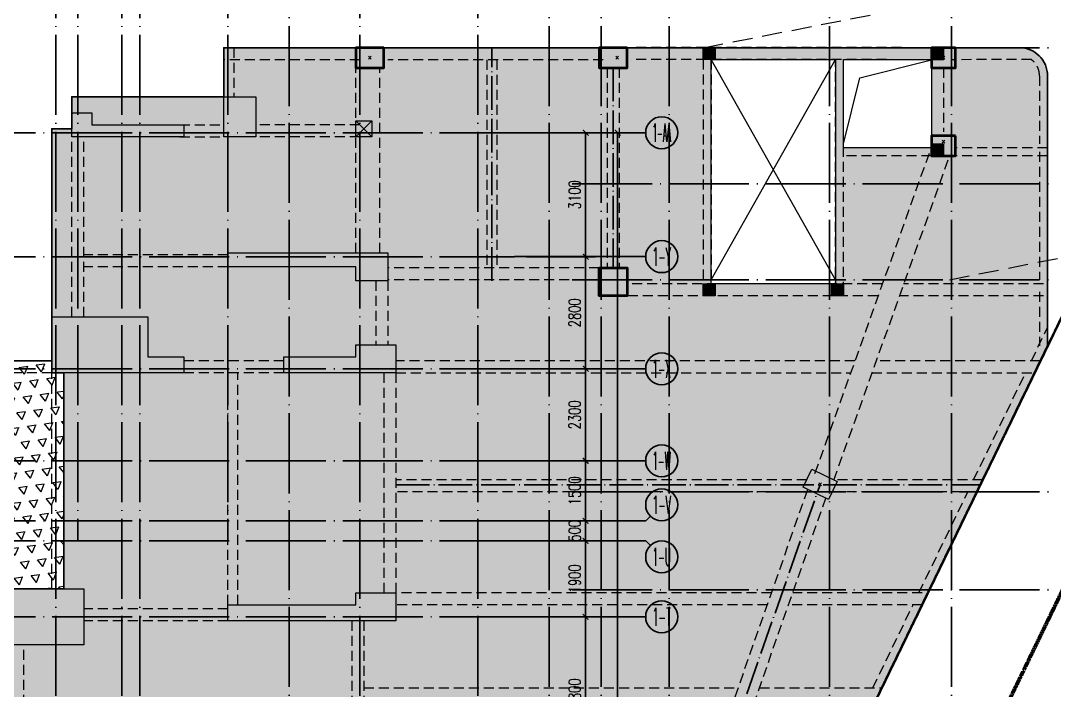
# Model space of a CAD drawing. Header units: millimetres. Extents: x 1089227 to 13101469, y 618865 to 10240562.
# Drawn here: x 2855673 to 2881501, y 4943538 to 4960276 of the extents above; entities that cross this region are included whole.
import ezdxf
from ezdxf.enums import TextEntityAlignment as Align

# ---------------------------------------------------------------- set-up
doc = ezdxf.new("R2010")
doc.units = ezdxf.units.MM
doc.header["$LTSCALE"] = 1000
doc.header["$PDMODE"] = 3
doc.header["$PDSIZE"] = 200
for name, pattern in [('A09-G-CTRL-用地红线+建筑退线_设计区$0$A02-G-MAIN-用地红线+退线_设计区$0$Redline1', [20, 10, -2, 2, -2, 2, -2]), ('A09-G-CTRL-用地红线+建筑退线_设计区$0$Controlline1', [12.8, 8, -1.6, 1.6, -1.6]), ('DASHED', [0.75, 0.5, -0.25]), ('DOTE', [2.42, 2, -0.2, 0.02, -0.2]), ('GB_DASHDOT3', [1.0675, 0.84, -0.105, 0.0175, -0.105]), ('HIDDEN', [0.375, 0.25, -0.125])]:
    doc.linetypes.add(name, pattern=pattern)
doc.layers.get('0').update_dxf_attribs({"linetype": 'CONTINUOUS'})
doc.layers.get('Defpoints').update_dxf_attribs({"linetype": 'CONTINUOUS'})
for name, color, linetype, lineweight in [('A09-G-CTRL-用地红线+建筑退线_设计区$0$Z-REDL(用地红线)', 10, 'CONTINUOUS', 60), ('A09-G-CTRL-用地红线+建筑退线_设计区$0$Z-REDL-CTRL(建筑控制线)', 40, 'CONTINUOUS', 35), ('S-BEAM-DASH', 4, 'HIDDEN', 0), ('S-BEAM-SE-DASH', 3, 'HIDDEN', 0), ('S-COLU', 30, 'CONTINUOUS', 0), ('S-HOLE', 11, 'CONTINUOUS', 0), ('S-SLAB-HATCH', 73, 'CONTINUOUS', 0), ('S-WALL', 31, 'CONTINUOUS', 0)]:
    doc.layers.add(name, color=color, linetype=linetype, lineweight=lineweight)
for name, color, linetype in [('AXIS', 3, 'CONTINUOUS'), ('AXIS_TEXT', 7, 'CONTINUOUS'), ('C-H', 8, 'CONTINUOUS'), ('DOTE', 1, 'DOTE'), ('S-GRID-DE', 11, 'GB_DASHDOT3'), ('单形心', 4, 'CONTINUOUS'), ('降板范围', 7, 'CONTINUOUS')]:
    doc.layers.add(name, color=color, linetype=linetype)
doc.styles.add('_TCH_AXIS', font='COMPLEX', dxfattribs={"bigfont": 'AllInOneBig.shx'})
doc.styles.add('_TCH_DIM_T3', font='SIMPLEX', dxfattribs={"width": 0.705882, "bigfont": 'AllInOneBig.shx'})
doc.styles.add('COMPLEX', font='COMPLEX', dxfattribs={"bigfont": 'AllInOneBig.shx'})
doc.dimstyles.new('_TCH_ARCH&&100', dxfattribs={"dimtxt": 297.5, "dimasz": 100, "dimexe": 250, "dimexo": 300, "dimgap": 126.25, "dimtad": 1, "dimdec": 0, "dimzin": 0, "dimdsep": 46, "dimtxsty": '_TCH_DIM_T3', "dimblk": 'ARCHTICK', "dimcen": 0.09, "dimclrt": 7, "dimazin": 2, "dimtfac": 1, "dimtdec": 0, "dimtix": 1, "dimtmove": 2, "dimatfit": 3, "dimfxl": 0, "dimtolj": 1, "dimtzin": 0, "dimarcsym": 0})

# ---------------------------------------------------------------- blocks, each defined once
blk = doc.blocks.new('0323最综用地红线')
at = {"layer": 'A09-G-CTRL-用地红线+建筑退线_设计区$0$Z-REDL(用地红线)', "color": 1, "linetype": 'A09-G-CTRL-用地红线+建筑退线_设计区$0$A02-G-MAIN-用地红线+退线_设计区$0$Redline1', "ltscale": 0.0005}
blk.add_lwpolyline([(8352118, 3682597), (8339196, 3655957), (8338547, 3654614), (8337692, 3652614), (8337206, 3651412), (8336385, 3649193), (8335622, 3646907), (8335181, 3645444), (8334772, 3643936), (8334385, 3642340), (8334004, 3640553), (8333695, 3638919), (8333267, 3636087), (8333005, 3633771), (8332759, 3630196), (8332733, 3627945), (8332762, 3625809), (8332921, 3622867), (8333098, 3621000), (8333308, 3618959)], dxfattribs=at)
at = {"layer": 'A09-G-CTRL-用地红线+建筑退线_设计区$0$Z-REDL-CTRL(建筑控制线)', "linetype": 'A09-G-CTRL-用地红线+建筑退线_设计区$0$Controlline1', "ltscale": 0.0005, "flags": 128}
blk.add_lwpolyline([(8299567, 3686108), (8326626, 3675265), (8336400, 3687495), (8338983, 3690878), (8341712, 3688883), (8341724, 3688834), (8348492, 3681996), (8336495, 3657264), (8335815, 3655857), (8334921, 3653765), (8334408, 3652495), (8333554, 3650188), (8332762, 3647815), (8332296, 3646270), (8331866, 3644682), (8331460, 3643007), (8331063, 3641145), (8330737, 3639422), (8330293, 3636480), (8330017, 3634043), (8329761, 3630317), (8329732, 3627942), (8329763, 3625708), (8329928, 3622644), (8330113, 3620704), (8330325, 3618642), (8330653, 3615645), (8331572, 3606971), (8333151, 3600656), (8334420, 3595620), (8335099, 3592902), (8332162, 3588340), (8329462, 3587873), (8325135, 3587049), (8322510, 3586515), (8319525, 3585891), (8317926, 3585544), (8316578, 3585249), (8315535, 3585011), (8313300, 3584499), (8310791, 3583894), (8309251, 3583537), (8305740, 3582637), (8303918, 3582156), (8302104, 3581668), (8299703, 3581012), (8297227, 3580315), (8295056, 3579682), (8292998, 3579074), (8290643, 3578358), (8288572, 3577710), (8287591, 3577398), (8286161, 3576940), (8284503, 3576401), (8282624, 3575767), (8281086, 3575247), (8278146, 3574222), (8273894, 3572680), (8272471, 3572149), (8271089, 3571640), (8267888, 3570407), (8264331, 3569000), (8260702, 3567515), (8258549, 3566609), (8254947, 3565066), (8252185, 3563832), (8250834, 3563232), (8249176, 3562470), (8247994, 3561930), (8245505, 3560754), (8242980, 3559544), (8239801, 3558013), (8237959, 3557076), (8235838, 3555996), (8233384, 3554698), (8228450, 3552051), (8226178, 3550787), (8222141, 3548504), (8215629, 3544667), (8213710, 3543497), (8193657, 3531175), (8180322, 3522990), (8166408, 3514440), (8156991, 3508658), (8151138, 3505062), (8142685, 3507267), (8121171, 3545747), (8120724, 3546549), (8120233, 3547383), (8119272, 3548967), (8118108, 3550752), (8117067, 3552244), (8115806, 3553970), (8115672, 3554140), (8146431, 3575790), (8162146, 3587599), (8162295, 3588125), (8199863, 3615253), (8204215, 3618404), (8231584, 3638167), (8260590, 3655826), (8295376, 3680010)], close=True, dxfattribs=at)
blk = doc.blocks.new('_AXISO')
blk.add_circle((0, 0), 0.5)
at = {"layer": 'AXIS_TEXT', "style": 'COMPLEX', "width": 1.041667}
blk.add_attdef('A', text='', height=0.56, dxfattribs=at).set_placement((-0.25, -0.28), (0.25, -0.28), align=Align.FIT)
blk = doc.blocks.new('_ArchTick')
at = {"color": 0, "linetype": 'ByBlock', "const_width": 0.3}
blk.add_lwpolyline([(-0.71, -0.71), (0.71, 0.71)], dxfattribs=at)
blk = doc.blocks.new('*D294')
at = {"layer": 'AXIS', "color": 0, "lineweight": -2, "transparency": 16777216}
for p, q in [((-7567, 132263), (-5041, 132263)), ((-5291, 95763), (-5291, 132263)), ((-7567, 95763), (-5041, 95763))]:
    blk.add_line(p, q, dxfattribs=at)
at = {"layer": 'Defpoints', "color": 0, "transparency": 16777216}
for p in [(-7867, 132263), (-5291, 132263), (-7867, 95763)]:
    blk.add_point(p, dxfattribs=at)
at = {"layer": 'AXIS', "color": 0, "lineweight": -2, "transparency": 16777216, "xscale": 100, "yscale": 100, "zscale": 100}
for p, rotation in [((-5291, 132263), 90), ((-5291, 95763), 270)]:
    blk.add_blockref('_ArchTick', p, dxfattribs=dict(at, rotation=rotation))
at = {"layer": 'AXIS', "color": 7, "transparency": 16777216, "insert": (-5566, 114013), "char_height": 297.5, "attachment_point": 5, "rotation": 90, "style": '_TCH_DIM_T3'}
blk.add_mtext('\\A1;36500', dxfattribs=at)
blk = doc.blocks.new('*D311')
at = {"layer": 'AXIS', "color": 0, "lineweight": -2, "transparency": 16777216}
for p, q in [((-7567, 120163), (-5841, 120163)), ((-6091, 116363), (-6091, 120163)), ((-7567, 116363), (-5841, 116363))]:
    blk.add_line(p, q, dxfattribs=at)
at = {"layer": 'Defpoints', "color": 0, "transparency": 16777216}
for p in [(-7867, 120163), (-6091, 120163), (-7867, 116363)]:
    blk.add_point(p, dxfattribs=at)
at = {"layer": 'AXIS', "color": 0, "lineweight": -2, "transparency": 16777216, "xscale": 100, "yscale": 100, "zscale": 100}
for p, rotation in [((-6091, 120163), 90), ((-6091, 116363), 270)]:
    blk.add_blockref('_ArchTick', p, dxfattribs=dict(at, rotation=rotation))
at = {"layer": 'AXIS', "color": 7, "transparency": 16777216, "insert": (-6366, 118263), "char_height": 297.5, "attachment_point": 5, "rotation": 90, "style": '_TCH_DIM_T3'}
blk.add_mtext('\\A1;3800', dxfattribs=at)
blk = doc.blocks.new('*D312')
at = {"layer": 'AXIS', "color": 0, "lineweight": -2, "transparency": 16777216}
for p, q in [((-7567, 122063), (-5841, 122063)), ((-6091, 120163), (-6091, 122063)), ((-7567, 120163), (-5841, 120163))]:
    blk.add_line(p, q, dxfattribs=at)
at = {"layer": 'Defpoints', "color": 0, "transparency": 16777216}
for p in [(-7867, 122063), (-6091, 122063), (-7867, 120163)]:
    blk.add_point(p, dxfattribs=at)
at = {"layer": 'AXIS', "color": 0, "lineweight": -2, "transparency": 16777216, "xscale": 100, "yscale": 100, "zscale": 100}
for p, rotation in [((-6091, 122063), 90), ((-6091, 120163), 270)]:
    blk.add_blockref('_ArchTick', p, dxfattribs=dict(at, rotation=rotation))
at = {"layer": 'AXIS', "color": 7, "transparency": 16777216, "insert": (-6366, 121113), "char_height": 297.5, "attachment_point": 5, "rotation": 90, "style": '_TCH_DIM_T3'}
blk.add_mtext('\\A1;1900', dxfattribs=at)
blk = doc.blocks.new('*D313')
at = {"layer": 'AXIS', "color": 0, "lineweight": -2, "transparency": 16777216}
for p, q in [((-7567, 122563), (-5841, 122563)), ((-6091, 122563), (-6091, 122663)), ((-6091, 122063), (-6091, 122563)), ((-7567, 122063), (-5841, 122063)), ((-6091, 122063), (-6091, 121963))]:
    blk.add_line(p, q, dxfattribs=at)
at = {"layer": 'Defpoints', "color": 0, "transparency": 16777216}
for p in [(-7867, 122563), (-6091, 122563), (-7867, 122063)]:
    blk.add_point(p, dxfattribs=at)
at = {"layer": 'AXIS', "color": 0, "lineweight": -2, "transparency": 16777216, "xscale": 100, "yscale": 100, "zscale": 100}
for p, rotation in [((-6091, 122563), 270), ((-6091, 122063), 90)]:
    blk.add_blockref('_ArchTick', p, dxfattribs=dict(at, rotation=rotation))
at = {"layer": 'AXIS', "color": 7, "transparency": 16777216, "insert": (-6366, 122313), "char_height": 297.5, "attachment_point": 5, "rotation": 90, "style": '_TCH_DIM_T3'}
blk.add_mtext('\\A1;500', dxfattribs=at)
blk = doc.blocks.new('*D314')
at = {"layer": 'AXIS', "color": 0, "lineweight": -2, "transparency": 16777216}
for p, q in [((-7567, 124063), (-5841, 124063)), ((-6091, 122563), (-6091, 124063)), ((-7567, 122563), (-5841, 122563))]:
    blk.add_line(p, q, dxfattribs=at)
at = {"layer": 'Defpoints', "color": 0, "transparency": 16777216}
for p in [(-7867, 124063), (-6091, 124063), (-7867, 122563)]:
    blk.add_point(p, dxfattribs=at)
at = {"layer": 'AXIS', "color": 0, "lineweight": -2, "transparency": 16777216, "xscale": 100, "yscale": 100, "zscale": 100}
for p, rotation in [((-6091, 124063), 90), ((-6091, 122563), 270)]:
    blk.add_blockref('_ArchTick', p, dxfattribs=dict(at, rotation=rotation))
at = {"layer": 'AXIS', "color": 7, "transparency": 16777216, "insert": (-6366, 123313), "char_height": 297.5, "attachment_point": 5, "rotation": 90, "style": '_TCH_DIM_T3'}
blk.add_mtext('\\A1;1500', dxfattribs=at)
blk = doc.blocks.new('*D315')
at = {"layer": 'AXIS', "color": 0, "lineweight": -2, "transparency": 16777216}
for p, q in [((-7567, 126363), (-5841, 126363)), ((-6091, 124063), (-6091, 126363)), ((-7567, 124063), (-5841, 124063))]:
    blk.add_line(p, q, dxfattribs=at)
at = {"layer": 'Defpoints', "color": 0, "transparency": 16777216}
for p in [(-7867, 126363), (-6091, 126363), (-7867, 124063)]:
    blk.add_point(p, dxfattribs=at)
at = {"layer": 'AXIS', "color": 0, "lineweight": -2, "transparency": 16777216, "xscale": 100, "yscale": 100, "zscale": 100}
for p, rotation in [((-6091, 126363), 90), ((-6091, 124063), 270)]:
    blk.add_blockref('_ArchTick', p, dxfattribs=dict(at, rotation=rotation))
at = {"layer": 'AXIS', "color": 7, "transparency": 16777216, "insert": (-6366, 125213), "char_height": 297.5, "attachment_point": 5, "rotation": 90, "style": '_TCH_DIM_T3'}
blk.add_mtext('\\A1;2300', dxfattribs=at)
blk = doc.blocks.new('*D316')
at = {"layer": 'AXIS', "color": 0, "lineweight": -2, "transparency": 16777216}
for p, q in [((-7567, 129163), (-5841, 129163)), ((-6091, 126363), (-6091, 129163)), ((-7567, 126363), (-5841, 126363))]:
    blk.add_line(p, q, dxfattribs=at)
at = {"layer": 'Defpoints', "color": 0, "transparency": 16777216}
for p in [(-7867, 129163), (-6091, 129163), (-7867, 126363)]:
    blk.add_point(p, dxfattribs=at)
at = {"layer": 'AXIS', "color": 0, "lineweight": -2, "transparency": 16777216, "xscale": 100, "yscale": 100, "zscale": 100}
for p, rotation in [((-6091, 129163), 90), ((-6091, 126363), 270)]:
    blk.add_blockref('_ArchTick', p, dxfattribs=dict(at, rotation=rotation))
at = {"layer": 'AXIS', "color": 7, "transparency": 16777216, "insert": (-6366, 127763), "char_height": 297.5, "attachment_point": 5, "rotation": 90, "style": '_TCH_DIM_T3'}
blk.add_mtext('\\A1;2800', dxfattribs=at)
blk = doc.blocks.new('*D317')
at = {"layer": 'AXIS', "color": 0, "lineweight": -2, "transparency": 16777216}
for p, q in [((-7567, 132263), (-5841, 132263)), ((-6091, 129163), (-6091, 132263)), ((-7567, 129163), (-5841, 129163))]:
    blk.add_line(p, q, dxfattribs=at)
at = {"layer": 'Defpoints', "color": 0, "transparency": 16777216}
for p in [(-7867, 132263), (-6091, 132263), (-7867, 129163)]:
    blk.add_point(p, dxfattribs=at)
at = {"layer": 'AXIS', "color": 0, "lineweight": -2, "transparency": 16777216, "xscale": 100, "yscale": 100, "zscale": 100}
for p, rotation in [((-6091, 132263), 90), ((-6091, 129163), 270)]:
    blk.add_blockref('_ArchTick', p, dxfattribs=dict(at, rotation=rotation))
at = {"layer": 'AXIS', "color": 7, "transparency": 16777216, "insert": (-6366, 130713), "char_height": 297.5, "attachment_point": 5, "rotation": 90, "style": '_TCH_DIM_T3'}
blk.add_mtext('\\A1;3100', dxfattribs=at)
blk = doc.blocks.new('裙房轴网260428')
at = {"layer": 'DOTE', "color": 16, "linetype": 'DOTE'}
for p, q in [((-13500, 137349.7), (-13500, 33397.2)), ((-7000, 137349.7), (-7000, 37155.2)), ((-5701, 137349.7), (-5701, 38193.2)), ((-4000, 137349.7), (-4000, 38193.2)), ((0, 137349.7), (0, 112500)), ((3050, 137349.7), (3050, 112500)), ((-6429, 134388.5), (5500.5, 134388.5)), ((-6429, 130988.5), (5500.5, 130988.5)), ((-6429, 128588.5), (5500.5, 128588.5)), ((-6429, 123288.5), (5500.5, 123288.5)), ((-6429, 120838.5), (5500.5, 120838.5))]:
    blk.add_line(p, q, dxfattribs=at)
blk = doc.blocks.new('QZ-TL-0808')
at = {"layer": 'C-H'}
for points in [[(24800, 37400), (25600, 37400), (25600, 36400), (24800, 36400)], [(21000, 36400), (21000, 37000), (21500, 37000), (21500, 36700), (23800, 36700), (23800, 36400)], [(24900, 33500), (28900, 33500), (28900, 32800), (28100, 32800), (28100, 33150), (24900, 33150)], [(20500, 31900), (22900, 31900), (22900, 30900), (23800, 30900), (23800, 30500), (20500, 30500)], [(26300, 30500), (26300, 30900), (28100, 30900), (28100, 31200), (29100, 31200), (29100, 30500)], [(19300, 25100), (21300, 25100), (21300, 23700), (19300, 23700)], [(24900, 24300), (24900, 24700), (28100, 24700), (28100, 25000), (29100, 25000), (29100, 24300)]]:
    blk.add_hatch(color=256, dxfattribs=at).paths.add_polyline_path(points)
at = {"layer": 'S-WALL'}
for points in [[(24800, 37400), (25600, 37400), (25600, 36400), (24800, 36400)], [(19300, 25100), (21300, 25100), (21300, 23700), (19300, 23700)]]:
    blk.add_lwpolyline(points, close=True, dxfattribs=at)
for points in [[(21000, 36400), (21000, 37000), (21500, 37000), (21500, 36700), (23800, 36700), (23800, 36400), (21000, 36400)], [(24900, 33500), (28900, 33500), (28900, 32800), (28100, 32800), (28100, 33150), (24900, 33150), (24900, 33500)], [(20500, 31900), (22900, 31900), (22900, 30900), (23800, 30900), (23800, 30500), (20500, 30500), (20500, 31900)], [(26300, 30500), (26300, 30900), (28100, 30900), (28100, 31200), (29100, 31200), (29100, 30500), (26300, 30500)], [(24900, 24300), (24900, 24700), (28100, 24700), (28100, 25000), (29100, 25000), (29100, 24300), (24900, 24300)]]:
    blk.add_lwpolyline(points, dxfattribs=at)
blk = doc.blocks.new('BANWANG_XINGXIN')
at = {"color": 0}
for points in [[(0.71, 0.71), (-0.71, -0.71)], [(-0.71, 0.71), (0.71, -0.71)]]:
    blk.add_lwpolyline(points, dxfattribs=at)
blk = doc.blocks.new('1F柱网-0808')
at = {"layer": 'S-COLU', "lineweight": 35}
for points in [[(173680, 187082), (172980, 187082), (172980, 186582), (173680, 186582)], [(179763, 187082), (179063, 187082), (179063, 186582), (179763, 186582)], [(187963, 187082), (187363, 187082), (187363, 186582), (187963, 186582)], [(187963, 184882), (187363, 184882), (187363, 184382), (187963, 184382)], [(179063, 181582), (179763, 181582), (179763, 180882), (179063, 180882)]]:
    blk.add_lwpolyline(points, close=True, dxfattribs=at)
at = {"layer": 'S-COLU'}
blk.add_lwpolyline([(184158, 176095), (184376, 176545), (185006, 176239), (184788, 175789), (184158, 176095)], dxfattribs=at)
blk.add_blockref('QZ-TL-0808', (144880, 148457))
at = {"layer": '单形心', "xscale": 50, "yscale": 50, "zscale": 50}
for p in [(173330, 186832), (179510, 186832), (187664, 186832), (187663, 184732), (184582, 176167)]:
    blk.add_blockref('BANWANG_XINGXIN', p, dxfattribs=at)
blk = doc.blocks.new('2FJGBZ')
at = {"layer": 'C-H'}
for points in [[(181662, 187085), (181962, 187085), (181962, 186785), (181662, 186785)], [(187363, 187082), (187663, 187082), (187663, 186782), (187363, 186782)], [(172982, 185257), (173382, 185257), (173382, 184857), (172982, 184857)], [(187363, 184682), (187663, 184682), (187663, 184382), (187363, 184382)], [(181662, 181182), (181962, 181182), (181962, 180882), (181662, 180882)], [(184863, 181182), (185163, 181182), (185163, 180882), (184863, 180882)]]:
    blk.add_hatch(color=256, dxfattribs=at).paths.add_polyline_path(points)
at = {"layer": 'S-SLAB-HATCH'}
h = blk.add_hatch(dxfattribs=at)
h.set_pattern_fill('FLEX', color=256, scale=50)
h.set_pattern_definition([(0, (-6326317.14, 1683260.45), (0, 317.5), [317.5, -317.5]), (45, (-6325999.64, 1683260.45), (2e-14, 317.500137), [79.375, -290.263, 79.375, -449.013])])
edge = h.paths.add_edge_path()
edge.add_line((162230, 169157), (162230, 173258))
edge.add_line((162230, 173258), (164180, 173258))
edge.add_line((164180, 173258), (164180, 173557))
edge.add_line((164180, 173557), (165681, 173557))
edge.add_line((165681, 173557), (165680, 178957))
edge.add_line((165680, 178957), (165380, 178957))
edge.add_line((165380, 178957), (165381, 179257))
edge.add_line((165381, 179257), (165380, 185057))
edge.add_line((165380, 185057), (165880, 185057))
edge.add_line((165880, 185057), (165880, 185457))
edge.add_line((165880, 185457), (165880, 185857))
edge.add_line((165880, 185857), (166580, 185857))
edge.add_line((166580, 185857), (169680, 185857))
edge.add_line((169680, 185857), (169680, 187082))
edge.add_line((169680, 187082), (189563, 187082))
edge.add_arc((189563, 186382), 700, 0, 90, ccw=False)
edge.add_line((190263, 186382), (190261, 179622))
edge.add_line((190261, 179622), (185090, 168953))
edge.add_line((185090, 168953), (182222, 161620))
edge.add_arc((181105, 162057), 1200, 270.0001, 338.6391, ccw=False)
edge.add_line((181105, 160857), (179111, 160857))
edge.add_line((179111, 160857), (179111, 160858))
edge.add_line((179111, 160858), (178611, 160858))
edge.add_line((178611, 160858), (178611, 160859))
edge.add_line((178611, 160859), (176230, 160857))
edge.add_line((176230, 160857), (176230, 161058))
edge.add_line((176230, 161058), (170882, 161058))
edge.add_line((170882, 161058), (167282, 161058))
edge.add_line((167282, 161058), (167280, 161658))
edge.add_line((167280, 161658), (166980, 161657))
edge.add_line((166980, 161657), (166980, 160757))
edge.add_line((166980, 160757), (167480, 160757))
edge.add_line((167480, 160757), (167480, 158757))
edge.add_line((167480, 158757), (161982, 158758))
edge.add_line((161982, 158758), (161982, 160158))
edge.add_line((161982, 160158), (164682, 160162))
edge.add_line((164682, 160162), (164682, 168757))
edge.add_line((164682, 168757), (165382, 168758))
edge.add_line((165382, 168758), (165382, 169158))
edge.add_line((165382, 169158), (162230, 169157))
h.paths.add_polyline_path([(184967, 186785), (181863, 186785), (181863, 181182), (184963, 181182)], flags=16)
h.paths.add_polyline_path([(187362, 184582), (187363, 186783), (185167, 186783), (185166, 184582)], flags=16)
h = blk.add_hatch(dxfattribs=at)
h.set_pattern_fill('TRIANG', color=256, scale=150, angle=8)
h.set_pattern_definition([(68.0000004, (-5457252.86, 1932872.46), (-263.88782, 337.761074), [214.3125, -214.3125]), (128.0000004, (-5457252.86, 1932872.46), (-424.45358, -59.653019), [214.3125, -214.3125]), (8.0000004, (-5457384.8, 1933041.34), (160.56576, 397.414093), [214.3125, -214.3125])])
h.paths.add_polyline_path([(155530, 179257), (165381, 179257), (165381, 178957), (165680, 178957), (165681, 173557), (164180, 173557), (164180, 173258), (162230, 173258), (162230, 169157), (161981, 169157), (161980, 168857), (159380, 168857), (159380, 169157), (157930, 169157), (157931, 173258), (155530, 173258), (155530, 173557), (155230, 173557), (155230, 178957), (155530, 178957)])
at = {"layer": 'S-BEAM-DASH'}
for p, q in [((169680, 187082), (169680, 185857)), ((173080, 187082), (169680, 187082)), ((169930, 187082), (169930, 185857)), ((179160, 187082), (173780, 187082)), ((187363, 187082), (179861, 187086)), ((189563, 187082), (187861, 187082)), ((173080, 186782), (169680, 186782)), ((179160, 186782), (173780, 186782)), ((187363, 186782), (179860, 186786)), ((181663, 186785), (181663, 181182)), ((181863, 186785), (181863, 181182)), ((184963, 180982), (184967, 186783)), ((185163, 180982), (185167, 186783)), ((189860, 186784), (187861, 186782)), ((172980, 181957), (172980, 186582)), ((173580, 181957), (173580, 186582)), ((179263, 186582), (179263, 181582)), ((179563, 186582), (179563, 181582)), ((187363, 186582), (187363, 184982)), ((187663, 186582), (187663, 184982)), ((168581, 185157), (169681, 185157)), ((173081, 185157), (170481, 185157)), ((165881, 180357), (165881, 184857)), ((166181, 180357), (166181, 184857)), ((168581, 184857), (169681, 184857)), ((173081, 184857), (170481, 184857)), ((184453, 176443), (187360, 184582)), ((187363, 184582), (185165, 184582)), ((190259, 184582), (187963, 184582)), ((184924, 176274), (187820, 184382)), ((187363, 184382), (185165, 184382)), ((190259, 184382), (187963, 184382)), ((181863, 183783), (181863, 183783)), ((181863, 183583), (181863, 183583)), ((169781, 181907), (166181, 181907)), ((169781, 181607), (166181, 181607)), ((179063, 181582), (173780, 181582)), ((173481, 181257), (173481, 179657)), ((179063, 181282), (173780, 181282)), ((173780, 181257), (173781, 179657)), ((186132, 181182), (179763, 181182)), ((190161, 181182), (186662, 181182)), ((186026, 180882), (179763, 180882)), ((190161, 180882), (186556, 180882)), ((165381, 179257), (155531, 179257)), ((171181, 179257), (168681, 179257)), ((185450, 179257), (173981, 179257)), ((190084, 179257), (185980, 179257)), ((165381, 178957), (155531, 178957)), ((165381, 173557), (165380, 178957)), ((165681, 173557), (165680, 178957)), ((171181, 178957), (168681, 178957)), ((169780, 173157), (169780, 178957)), ((170030, 173157), (170030, 178957)), ((173680, 178957), (173680, 173457)), ((173980, 178957), (173980, 173457)), ((173981, 178957), (185344, 178957)), ((185874, 178957), (189937, 178957)), ((184247, 176278), (173980, 176278)), ((188639, 176278), (184925, 176278)), ((184398, 175978), (173980, 175978)), ((180845, 166254), (184272, 176039)), ((188494, 175978), (184879, 175978)), ((181304, 166054), (184725, 175820)), ((183368, 173457), (173981, 173457)), ((187132, 173457), (183897, 173457)), ((169781, 173057), (166181, 173057)), ((183263, 173157), (173981, 173157)), ((187132, 173157), (183792, 173157)), ((169781, 172757), (166181, 172757)), ((172881, 172757), (172881, 169157)), ((173181, 172757), (173181, 169157)), ((164681, 169157), (164681, 172157)), ((173181, 171082), (182536, 171082)), ((183066, 171082), (186122, 171082))]:
    blk.add_line(p, q, dxfattribs=at)
for points in [[(189563, 187082, -0.414214), (190263, 186382, 1)], [(189860, 186784, -0.238207), (190063, 186382)]]:
    blk.add_lwpolyline(points, format="xyb", dxfattribs=at)
at = {"layer": 'S-BEAM-SE-DASH'}
for p, q in [((176255, 186782), (176255, 181582)), ((176505, 186782), (176505, 181582)), ((190063, 186382), (190063, 184682)), ((190263, 186382), (190261, 179626)), ((190063, 184482), (190062, 181282)), ((190062, 180982), (190061, 179626))]:
    blk.add_line(p, q, dxfattribs=at)
for points in [[(189860, 179257), (190261, 180085)], [(188417, 176278), (189715, 178957)], [(187050, 173457), (188272, 175978)], [(185900, 171082), (186905, 173157)]]:
    blk.add_lwpolyline(points, dxfattribs=at)
blk.add_lwpolyline([(181105, 160857, 0.324848), (182246, 161686), (185047, 168864), (190261, 179626)], format="xyb", dxfattribs=at)
at = {"layer": 'S-GRID-DE'}
for p, q in [((176380, 181257), (176380, 187082)), ((179413, 186582), (179413, 181582)), ((173980, 176157), (188582, 176157)), ((179219, 160857), (184582, 176167))]:
    blk.add_line(p, q, dxfattribs=at)
at = {"layer": 'S-HOLE', "linetype": 'DASHED'}
for p, q in [((181663, 187082), (205396, 191723)), ((187813, 181282), (211296, 185923))]:
    blk.add_line(p, q, dxfattribs=at)
at = {"layer": 'S-HOLE'}
for p, q in [((184962, 181282), (181863, 186785)), ((181863, 181282), (184963, 186783))]:
    blk.add_line(p, q, dxfattribs=at)
for points in [[(181863, 186785), (184967, 186785), (184963, 181182), (181863, 181182)], [(185167, 186783), (187363, 186783), (187362, 184582), (185166, 184582)]]:
    blk.add_lwpolyline(points, close=True, dxfattribs=at)
blk.add_lwpolyline([(185167, 184682), (185576, 186331), (187363, 186782)], dxfattribs=at)
at = {"layer": 'S-WALL'}
for p, q in [((181662, 187085), (181962, 186785)), ((181663, 186782), (181962, 187085)), ((187363, 187082), (187663, 186782)), ((187364, 186778), (187663, 187082)), ((172982, 185257), (173382, 184857)), ((172982, 184857), (173382, 185257)), ((187363, 184682), (187663, 184382)), ((187364, 184379), (187663, 184682)), ((181662, 181182), (181962, 180882)), ((181663, 180879), (181962, 181182)), ((184863, 181182), (185163, 180882)), ((184864, 180879), (185163, 181182))]:
    blk.add_line(p, q, dxfattribs=at)
for points in [[(181662, 187085), (181962, 187085), (181962, 186785), (181662, 186785)], [(187363, 187082), (187663, 187082), (187663, 186782), (187363, 186782)], [(172982, 185257), (173382, 185257), (173382, 184857), (172982, 184857)], [(187363, 184682), (187663, 184682), (187663, 184382), (187363, 184382)], [(181662, 181182), (181962, 181182), (181962, 180882), (181662, 180882)], [(184863, 181182), (185163, 181182), (185163, 180882), (184863, 180882)]]:
    blk.add_lwpolyline(points, close=True, dxfattribs=at)
at = {"layer": '降板范围'}
blk.add_lwpolyline([(164180, 173557), (165681, 173557), (165680, 178957), (165380, 178957), (165381, 179257), (165380, 185057), (165880, 185057), (165880, 185457), (165880, 185857), (166580, 185857), (169680, 185857), (169680, 187082), (189563, 187082, -0.414214), (190263, 186382), (190261, 179622), (185090, 168953)], format="xyb", dxfattribs=at)
blk.add_lwpolyline([(155530, 179257), (165381, 179257), (165381, 178957), (165680, 178957), (165681, 173557), (164180, 173557), (164180, 173258), (162230, 173258), (162230, 169157), (161981, 169157), (161980, 168857), (159380, 168857), (159380, 169157), (157930, 169157), (157931, 173258), (155530, 173258), (155530, 173557), (155230, 173557), (155230, 178957), (155530, 178957)], close=True, dxfattribs=at)
blk.add_blockref('1F柱网-0808', (0, 0))
blk = doc.blocks.new('塔楼轴网260428')
at = {"layer": 'AXIS'}
for p, q in [((-7867.2, 132263.5), (-4590.7, 132263.5)), ((-7867.2, 129165.3), (-4590.7, 129165.3)), ((-7867.2, 126363.5), (-4590.7, 126363.5)), ((-7867.2, 124063.5), (-4590.7, 124063.5)), ((-7867.2, 122563.5), (-4590.7, 122563.5)), ((-4473.5, 122680.6), (-4590.7, 122563.5)), ((-7867.2, 122063.5), (-4590.7, 122063.5)), ((-4473.5, 121946.3), (-4590.7, 122063.5)), ((-7867.2, 120163.5), (-4590.7, 120163.5))]:
    blk.add_line(p, q, dxfattribs=at)
at = {"layer": 'DOTE', "color": 14}
for p, q in [((-19332.7, 137129.4), (-19332.7, 92559.7)), ((-18782.7, 137129.4), (-18782.7, 122063.9)), ((-17682.7, 137129.4), (-17682.7, 92559.7)), ((-17232.7, 137129.4), (-17232.7, 92559.7)), ((-15032.7, 137129.4), (-15032.7, 122063.5)), ((-11732.7, 137129.4), (-11732.7, 107563.5)), ((-8782.7, 137129.4), (-8782.7, 92559.7)), ((-41200.7, 132263.5), (-7867.2, 132263.5)), ((-41200.7, 129163.5), (-7867.2, 129163.5)), ((-41200.7, 126363.5), (-7867.2, 126363.5)), ((-41200.7, 124063.5), (-7867.2, 124063.5)), ((-41200.7, 122563.5), (-7867.2, 122563.5)), ((-41200.7, 122063.5), (-7867.2, 122063.5)), ((-41200.7, 120163.5), (-7867.2, 120163.5))]:
    blk.add_line(p, q, dxfattribs=at)
at = {"layer": 'AXIS'}
ref = blk.add_blockref('_AXISO', (-4190.7, 132263.5), dxfattribs=dict(at, xscale=800, yscale=800, zscale=800))
ref.add_attrib('A', '1-AA', dxfattribs={"layer": 'AXIS_TEXT', "height": 452.55, "style": '_TCH_AXIS', "width": 0.2625}).set_placement((-4416.9, 132037.2), (-3964.4, 132037.2), align=Align.FIT)
ref = blk.add_blockref('_AXISO', (-4190.7, 129165.3), dxfattribs=dict(at, xscale=800, yscale=800, zscale=800))
ref.add_attrib('A', '1-Y', dxfattribs={"layer": 'AXIS_TEXT', "height": 452.55, "style": '_TCH_AXIS', "width": 0.35}).set_placement((-4416.9, 128939), (-3964.4, 128939), align=Align.FIT)
ref = blk.add_blockref('_AXISO', (-4190.7, 126363.5), dxfattribs=dict(at, xscale=800, yscale=800, zscale=800))
ref.add_attrib('A', '1-X', dxfattribs={"layer": 'AXIS_TEXT', "height": 452.55, "style": '_TCH_AXIS', "width": 0.355932}).set_placement((-4416.9, 126137.2), (-3964.4, 126137.2), align=Align.FIT)
ref = blk.add_blockref('_AXISO', (-4190.7, 124063.5), dxfattribs=dict(at, xscale=800, yscale=800, zscale=800))
ref.add_attrib('A', '1-W', dxfattribs={"layer": 'AXIS_TEXT', "height": 452.55, "style": '_TCH_AXIS', "width": 0.333333}).set_placement((-4416.9, 123837.2), (-3964.4, 123837.2), align=Align.FIT)
ref = blk.add_blockref('_AXISO', (-4190.7, 122963.5), dxfattribs=dict(at, xscale=800, yscale=800, zscale=800))
ref.add_attrib('A', '1-V', dxfattribs={"layer": 'AXIS_TEXT', "height": 452.55, "style": '_TCH_AXIS', "width": 0.355932}).set_placement((-4416.9, 122737.2), (-3964.4, 122737.2), align=Align.FIT)
ref = blk.add_blockref('_AXISO', (-4190.7, 121663.5), dxfattribs=dict(at, xscale=800, yscale=800, zscale=800))
ref.add_attrib('A', '1-U', dxfattribs={"layer": 'AXIS_TEXT', "height": 452.55, "style": '_TCH_AXIS', "width": 0.344262}).set_placement((-4416.9, 121437.2), (-3964.4, 121437.2), align=Align.FIT)
ref = blk.add_blockref('_AXISO', (-4190.7, 120163.5), dxfattribs=dict(at, xscale=800, yscale=800, zscale=800))
ref.add_attrib('A', '1-T', dxfattribs={"layer": 'AXIS_TEXT', "height": 452.55, "style": '_TCH_AXIS', "width": 0.375}).set_placement((-4416.9, 119937.2), (-3964.4, 119937.2), align=Align.FIT)
for p1, p2, distance, picture, middle in [((-7867.2, 95763.5), (-7867.2, 132263.5), -2576.5, '*D294', (-5565.7, 114013.5)), ((-7867.2, 129163.5), (-7867.2, 132263.5), -1776.5, '*D317', (-6365.7, 130713.5)), ((-7867.2, 126363.5), (-7867.2, 129163.5), -1776.5, '*D316', (-6365.7, 127763.5)), ((-7867.2, 124063.5), (-7867.2, 126363.5), -1776.5, '*D315', (-6365.7, 125213.5)), ((-7867.2, 122563.5), (-7867.2, 124063.5), -1776.5, '*D314', (-6365.7, 123313.5)), ((-7867.2, 122063.5), (-7867.2, 122563.5), -1776.5, '*D313', (-6365.7, 122313.5)), ((-7867.2, 120163.5), (-7867.2, 122063.5), -1776.5, '*D312', (-6365.7, 121113.5)), ((-7867.2, 116363.5), (-7867.2, 120163.5), -1776.5, '*D311', (-6365.7, 118263.5))]:
    dim = blk.add_aligned_dim(p1=p1, p2=p2, distance=distance, dimstyle='_TCH_ARCH&&100', dxfattribs=at)
    dim.commit()
    dim.dimension.update_dxf_attribs({"geometry": picture, "text_midpoint": middle})
blk = doc.blocks.new('04地块地下轴网260428')
for name in ['裙房轴网260428', '塔楼轴网260428']:
    blk.add_blockref(name, (0, 0))

msp = doc.modelspace()

# ---------------------------------------------------------------- block references
for name, p in [('2FJGBZ', (2691067.831, 4772518.421)), ('0323最综用地红线', (-5459700.335, 1285525.343)), ('04地块地下轴网260428', (2875880.956, 4825211.796))]:
    msp.add_blockref(name, p)

doc.saveas('drawing.dxf')
